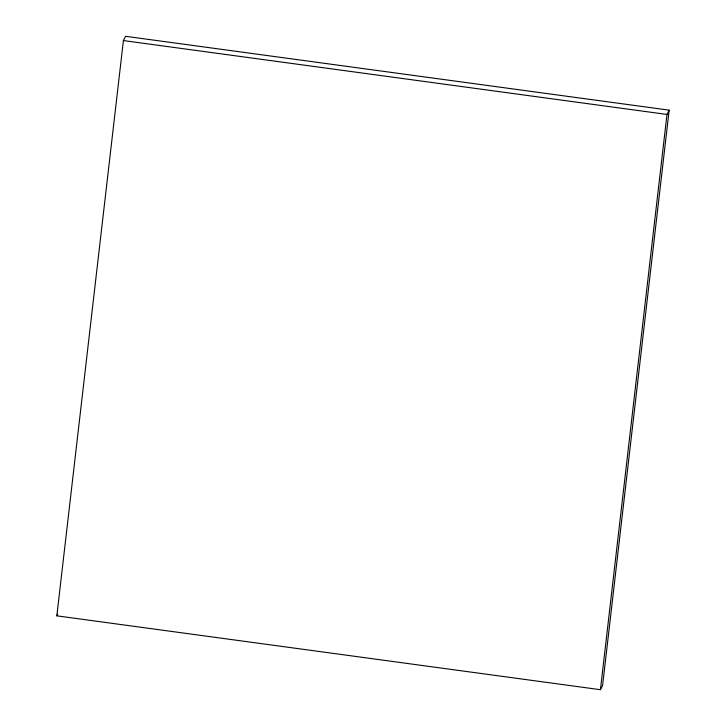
<?xml version="1.0" encoding="UTF-8"?>
<svg xmlns="http://www.w3.org/2000/svg" width="726" height="726" viewBox="0 0 726 726"><rect width="100%" height="100%" fill="white"/><g stroke="black" fill="none" stroke-linecap="round" stroke-linejoin="round"><path stroke-width="1.09" d="M56.837 615.839L123.402 40.574L125.571 36.3L669.163 110.161L602.598 685.426L600.429 689.7L56.837 615.839L57.708 614.123M600.429 689.7L666.985 114.445L669.163 110.161M123.402 40.574L666.985 114.445"/></g></svg>
